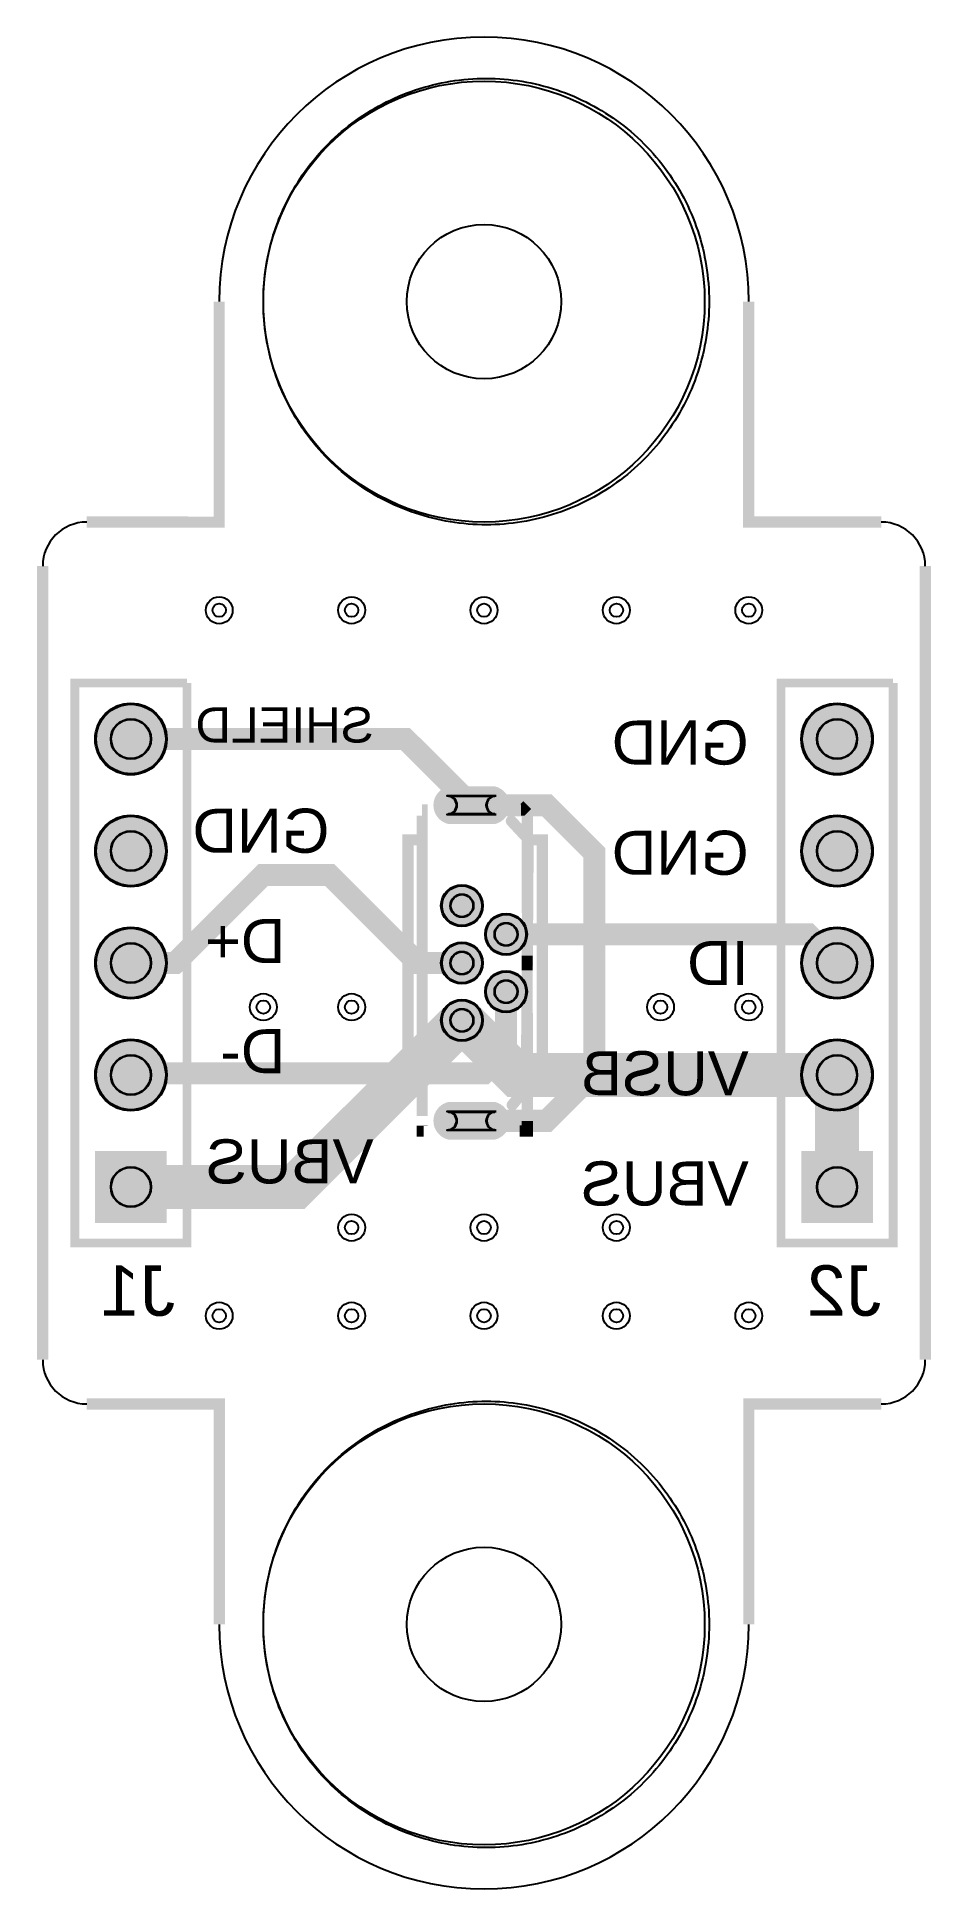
# Model space of a CAD drawing. Header units: millimetres. Extents: x -10.1 to 10.1, y -21 to 21.
import ezdxf

# ---------------------------------------------------------------- set-up
doc = ezdxf.new("R2010")
doc.units = ezdxf.units.MM
for name, color, linetype, true_color in [('BoardOutLine', 7, 'Continuous', 0xff00ff), ('BottomLayer', 7, 'Continuous', 0x0000ff), ('BottomSilkLayer', 7, 'Continuous', 0x66cc33), ('BottomSolderMaskLayer', 7, 'Continuous', 0xaa00ff), ('Document', 7, 'Continuous', 0xffffff), ('Hole', 7, 'Continuous', 0x222222), ('Multi-Layer', 7, 'Continuous', 0xc0c0c0), ('TopLayer', 7, 'Continuous', 0xff0000), ('TopSilkLayer', 7, 'Continuous', 0xffcc00), ('TopSolderMaskLayer', 7, 'Continuous', 0x800080)]:
    doc.layers.add(name, color=color, linetype=linetype, true_color=true_color)
doc.styles.get("Standard").update_dxf_attribs({"font": 'arial.ttf'})

msp = doc.modelspace()

# ---------------------------------------------------------------- hatches: boundary and pattern name
at = {"layer": 'BottomSolderMaskLayer'}
for points in [[(-8.813, 5.08, 1), (-7.187, 5.08, 1)], [(7.187, 5.08, 1), (8.813, 5.08, 1)], [(0.252, 4.004, -0.785398), (0.252, 3.153), (-0.812, 3.153, -0.785398), (-0.812, 4.004)], [(-8.813, 2.54, 1), (-7.187, 2.54, 1)], [(7.187, 2.54, 1), (8.813, 2.54, 1)], [(-0.975, 1.3, 1), (-0.024, 1.3, 1)], [(0.024, 0.65, 1), (0.975, 0.65, 1)], [(-8.813, 0, 1), (-7.187, 0, 1)], [(-0.975, 0, 1), (-0.024, 0, 1)], [(7.187, 0, 1), (8.813, 0, 1)], [(0.024, -0.65, 1), (0.975, -0.65, 1)], [(-0.975, -1.3, 1), (-0.024, -1.3, 1)], [(-8.813, -2.54, 1), (-7.187, -2.54, 1)], [(7.187, -2.54, 1), (8.813, -2.54, 1)], [(0.252, -3.153, -0.785398), (0.252, -4.004), (-0.812, -4.004, -0.785398), (-0.812, -3.153)], [(-7.187, -5.893), (-7.187, -4.267), (-8.813, -4.267), (-8.813, -5.893)], [(8.813, -5.893), (8.813, -4.267), (7.187, -4.267), (7.187, -5.893)]]:
    msp.add_hatch(color=256, dxfattribs=at).paths.add_polyline_path(points)
at = {"layer": 'Document'}
msp.add_hatch(color=256, dxfattribs=at).paths.add_polyline_path([(0.542, -3.139), (0.834, -2.784), (0.873, 2.761), (0.527, 3.134), (0.517, 3.147), (0.508, 3.161), (0.501, 3.176), (0.497, 3.192), (0.494, 3.208), (0.494, 3.225), (0.495, 3.241), (0.499, 3.257), (0.505, 3.273), (0.513, 3.288), (0.523, 3.301), (0.534, 3.313), (0.547, 3.324), (0.561, 3.332), (0.576, 3.339), (0.592, 3.344), (0.609, 3.346), (0.625, 3.347), (0.642, 3.345), (0.658, 3.341), (0.673, 3.335), (0.688, 3.327), (0.702, 3.318), (0.714, 3.306), (1.094, 2.896), (1.106, 2.881), (1.115, 2.865), (1.122, 2.847), (1.126, 2.828), (1.127, 2.809), (1.087, -2.831), (1.086, -2.848), (1.083, -2.865), (1.077, -2.881), (1.069, -2.897), (1.059, -2.911), (0.739, -3.301), (0.727, -3.313), (0.714, -3.323), (0.7, -3.332), (0.685, -3.339), (0.669, -3.343), (0.653, -3.346), (0.636, -3.347), (0.62, -3.345), (0.604, -3.341), (0.588, -3.335), (0.574, -3.328), (0.56, -3.318), (0.548, -3.307), (0.538, -3.294), (0.529, -3.28), (0.522, -3.265), (0.517, -3.249), (0.514, -3.232), (0.514, -3.216), (0.515, -3.199), (0.519, -3.183), (0.525, -3.168), (0.533, -3.153), (0.542, -3.139)])
at = {"layer": 'Multi-Layer'}
for points in [[(-8.787, 5.08, 1), (-7.213, 5.08, 1)], [(7.213, 5.08, 1), (8.787, 5.08, 1)], [(0.22, 3.979, -0.785398), (0.22, 3.179), (-0.78, 3.179, -0.785398), (-0.78, 3.979)], [(-8.787, 2.54, 1), (-7.213, 2.54, 1)], [(7.213, 2.54, 1), (8.787, 2.54, 1)], [(-0.95, 1.3, 1), (-0.05, 1.3, 1)], [(0.05, 0.65, 1), (0.95, 0.65, 1)], [(-8.787, 0, 1), (-7.213, 0, 1)], [(-0.95, 0, 1), (-0.05, 0, 1)], [(7.213, 0, 1), (8.787, 0, 1)], [(0.05, -0.65, 1), (0.95, -0.65, 1)], [(-0.95, -1.3, 1), (-0.05, -1.3, 1)], [(-8.787, -2.54, 1), (-7.213, -2.54, 1)], [(7.213, -2.54, 1), (8.787, -2.54, 1)], [(0.22, -3.179, -0.785398), (0.22, -3.979), (-0.78, -3.979, -0.785398), (-0.78, -3.179)], [(-7.213, -5.867), (-7.213, -4.293), (-8.787, -4.293), (-8.787, -5.867)], [(8.787, -5.867), (8.787, -4.293), (7.213, -4.293), (7.213, -5.867)]]:
    msp.add_hatch(color=256, dxfattribs=at).paths.add_polyline_path(points)
at = {"layer": 'TopSolderMaskLayer'}
for points in [[(-8.813, 5.08, 1), (-7.187, 5.08, 1)], [(7.187, 5.08, 1), (8.813, 5.08, 1)], [(0.252, 4.004, -0.785398), (0.252, 3.153), (-0.812, 3.153, -0.785398), (-0.812, 4.004)], [(-8.813, 2.54, 1), (-7.187, 2.54, 1)], [(7.187, 2.54, 1), (8.813, 2.54, 1)], [(-0.975, 1.3, 1), (-0.024, 1.3, 1)], [(0.024, 0.65, 1), (0.975, 0.65, 1)], [(-8.813, 0, 1), (-7.187, 0, 1)], [(-0.975, 0, 1), (-0.024, 0, 1)], [(7.187, 0, 1), (8.813, 0, 1)], [(0.024, -0.65, 1), (0.975, -0.65, 1)], [(-0.975, -1.3, 1), (-0.024, -1.3, 1)], [(-8.813, -2.54, 1), (-7.187, -2.54, 1)], [(7.187, -2.54, 1), (8.813, -2.54, 1)], [(0.252, -3.153, -0.785398), (0.252, -4.004), (-0.812, -4.004, -0.785398), (-0.812, -3.153)], [(-7.187, -5.893), (-7.187, -4.267), (-8.813, -4.267), (-8.813, -5.893)], [(8.813, -5.893), (8.813, -4.267), (7.187, -4.267), (7.187, -5.893)]]:
    msp.add_hatch(color=256, dxfattribs=at).paths.add_polyline_path(points)

# ---------------------------------------------------------------- linework, layer by layer
at = {"layer": 'BoardOutLine', "const_width": 0.254}
for points in [[(-6, 15), (-6, 9.999), (-9, 10)], [(5.999, 14.999), (5.999, 10), (9, 10)], [(-10, 9), (-10, -8.999)], [(10, 9), (10, -8.999)], [(-9, -10), (-5.999, -10), (-5.999, -14.999)], [(9, -10), (6.001, -10), (6, -15)]]:
    msp.add_lwpolyline(points, dxfattribs=at)
at = {"layer": 'BoardOutLine'}
for centre, radius, start, end in [((0, 15), 6, 0, 180), ((-9, 9), 1, 90, 180), ((9, 9), 1, 0, 90), ((-9, -9), 1, 180, 270), ((9, -9), 1, 270, 0), ((0, -15), 6, 180, 360)]:
    msp.add_arc(centre, radius, start, end, dxfattribs=at)
at = {"layer": 'BottomLayer'}
for points in [[(-5, 15), (-4.999, 15.102), (-4.996, 15.204), (-4.991, 15.305), (-4.984, 15.407), (-4.975, 15.508), (-4.964, 15.61), (-4.951, 15.711), (-4.936, 15.811), (-4.919, 15.912), (-4.9, 16.012), (-4.879, 16.111), (-4.856, 16.211), (-4.83, 16.309), (-4.803, 16.407), (-4.774, 16.505), (-4.743, 16.602), (-4.71, 16.698), (-4.675, 16.794), (-4.638, 16.889), (-4.599, 16.983), (-4.558, 17.076), (-4.516, 17.169), (-4.471, 17.261), (-4.425, 17.351), (-4.377, 17.441), (-4.327, 17.53), (-4.276, 17.618), (-4.222, 17.704), (-4.167, 17.79), (-4.11, 17.874), (-4.051, 17.958), (-3.991, 18.04), (-3.929, 18.121), (-3.866, 18.2), (-3.801, 18.279), (-3.734, 18.356), (-3.666, 18.431), (-3.596, 18.505), (-3.525, 18.578), (-3.452, 18.65), (-3.378, 18.719), (-3.303, 18.788), (-3.226, 18.855), (-3.148, 18.92), (-3.068, 18.984), (-2.987, 19.046), (-2.905, 19.106), (-2.822, 19.165), (-2.738, 19.222), (-2.652, 19.277), (-2.566, 19.331), (-2.478, 19.383), (-2.39, 19.433), (-2.3, 19.481), (-2.209, 19.528), (-2.118, 19.572), (-2.025, 19.615), (-1.932, 19.656), (-1.838, 19.695), (-1.743, 19.732), (-1.648, 19.767), (-1.551, 19.801), (-1.454, 19.832), (-1.357, 19.861), (-1.259, 19.889), (-1.16, 19.914), (-1.061, 19.938), (-0.962, 19.959), (-0.862, 19.978), (-0.761, 19.996), (-0.661, 20.011), (-0.56, 20.024), (-0.458, 20.036), (-0.357, 20.045), (-0.255, 20.052), (-0.154, 20.057), (-0.052, 20.06), (0.05, 20.061), (0.152, 20.06), (0.254, 20.057), (0.355, 20.052), (0.457, 20.045), (0.558, 20.036), (0.66, 20.024), (0.761, 20.011), (0.861, 19.996), (0.962, 19.978), (1.062, 19.959), (1.161, 19.938), (1.26, 19.914), (1.359, 19.889), (1.457, 19.861), (1.554, 19.832), (1.651, 19.801), (1.748, 19.767), (1.843, 19.732), (1.938, 19.695), (2.032, 19.656), (2.125, 19.615), (2.218, 19.572), (2.309, 19.528), (2.4, 19.481), (2.49, 19.433), (2.578, 19.383), (2.666, 19.331), (2.752, 19.277), (2.838, 19.222), (2.922, 19.165), (3.005, 19.106), (3.087, 19.046), (3.168, 18.984), (3.248, 18.92), (3.326, 18.855), (3.403, 18.788), (3.478, 18.719), (3.552, 18.65), (3.625, 18.578), (3.696, 18.505), (3.766, 18.431), (3.834, 18.356), (3.901, 18.279), (3.966, 18.2), (4.029, 18.121), (4.091, 18.04), (4.151, 17.958), (4.21, 17.874), (4.267, 17.79), (4.322, 17.704), (4.376, 17.618), (4.427, 17.53), (4.477, 17.441), (4.525, 17.351), (4.571, 17.261), (4.616, 17.169), (4.658, 17.076), (4.699, 16.983), (4.738, 16.889), (4.775, 16.794), (4.81, 16.698), (4.843, 16.602), (4.874, 16.505), (4.903, 16.407), (4.93, 16.309), (4.956, 16.211), (4.979, 16.111), (5, 16.012), (5.019, 15.912), (5.036, 15.811), (5.051, 15.711), (5.064, 15.61), (5.075, 15.508), (5.084, 15.407), (5.091, 15.305), (5.096, 15.204), (5.099, 15.102), (5.1, 15), (5.099, 14.898), (5.096, 14.796), (5.091, 14.695), (5.084, 14.593), (5.075, 14.492), (5.064, 14.39), (5.051, 14.289), (5.036, 14.189), (5.019, 14.088), (5, 13.988), (4.979, 13.889), (4.956, 13.789), (4.93, 13.691), (4.903, 13.593), (4.874, 13.495), (4.843, 13.398), (4.81, 13.302), (4.775, 13.206), (4.738, 13.111), (4.699, 13.017), (4.658, 12.924), (4.616, 12.831), (4.571, 12.739), (4.525, 12.649), (4.477, 12.559), (4.427, 12.47), (4.376, 12.382), (4.322, 12.296), (4.267, 12.21), (4.21, 12.126), (4.151, 12.042), (4.091, 11.96), (4.029, 11.879), (3.966, 11.8), (3.901, 11.721), (3.834, 11.644), (3.766, 11.569), (3.696, 11.495), (3.625, 11.422), (3.552, 11.35), (3.478, 11.281), (3.403, 11.212), (3.326, 11.145), (3.248, 11.08), (3.168, 11.016), (3.087, 10.954), (3.005, 10.894), (2.922, 10.835), (2.838, 10.778), (2.752, 10.723), (2.666, 10.669), (2.578, 10.617), (2.49, 10.567), (2.4, 10.519), (2.309, 10.472), (2.218, 10.428), (2.125, 10.385), (2.032, 10.344), (1.938, 10.305), (1.843, 10.268), (1.748, 10.233), (1.651, 10.199), (1.554, 10.168), (1.457, 10.139), (1.359, 10.111), (1.26, 10.086), (1.161, 10.062), (1.062, 10.041), (0.962, 10.022), (0.861, 10.004), (0.761, 9.989), (0.66, 9.976), (0.558, 9.964), (0.457, 9.955), (0.355, 9.948), (0.254, 9.943), (0.152, 9.94), (0.05, 9.939), (-0.052, 9.94), (-0.154, 9.943), (-0.255, 9.948), (-0.357, 9.955), (-0.458, 9.964), (-0.56, 9.976), (-0.661, 9.989), (-0.761, 10.004), (-0.862, 10.022), (-0.962, 10.041), (-1.061, 10.062), (-1.16, 10.086), (-1.259, 10.111), (-1.357, 10.139), (-1.454, 10.168), (-1.551, 10.199), (-1.648, 10.233), (-1.743, 10.268), (-1.838, 10.305), (-1.932, 10.344), (-2.025, 10.385), (-2.118, 10.428), (-2.209, 10.472), (-2.3, 10.519), (-2.39, 10.567), (-2.478, 10.617), (-2.566, 10.669), (-2.652, 10.723), (-2.738, 10.778), (-2.822, 10.835), (-2.905, 10.894), (-2.987, 10.954), (-3.068, 11.016), (-3.148, 11.08), (-3.226, 11.145), (-3.303, 11.212), (-3.378, 11.281), (-3.452, 11.35), (-3.525, 11.422), (-3.596, 11.495), (-3.666, 11.569), (-3.734, 11.644), (-3.801, 11.721), (-3.866, 11.8), (-3.929, 11.879), (-3.991, 11.96), (-4.051, 12.042), (-4.11, 12.126), (-4.167, 12.21), (-4.222, 12.296), (-4.276, 12.382), (-4.327, 12.47), (-4.377, 12.559), (-4.425, 12.649), (-4.471, 12.739), (-4.516, 12.831), (-4.558, 12.924), (-4.599, 13.017), (-4.638, 13.111), (-4.675, 13.206), (-4.71, 13.302), (-4.743, 13.398), (-4.774, 13.495), (-4.803, 13.593), (-4.83, 13.691), (-4.856, 13.789), (-4.879, 13.889), (-4.9, 13.988), (-4.919, 14.088), (-4.936, 14.189), (-4.951, 14.289), (-4.964, 14.39), (-4.975, 14.492), (-4.984, 14.593), (-4.991, 14.695), (-4.996, 14.796), (-4.999, 14.898), (-5, 15)], [(-5, -15), (-4.999, -14.898), (-4.996, -14.796), (-4.991, -14.695), (-4.984, -14.593), (-4.975, -14.492), (-4.964, -14.39), (-4.951, -14.289), (-4.936, -14.189), (-4.919, -14.088), (-4.9, -13.988), (-4.879, -13.889), (-4.856, -13.789), (-4.83, -13.691), (-4.803, -13.593), (-4.774, -13.495), (-4.743, -13.398), (-4.71, -13.302), (-4.675, -13.206), (-4.638, -13.111), (-4.599, -13.017), (-4.558, -12.924), (-4.516, -12.831), (-4.471, -12.739), (-4.425, -12.649), (-4.377, -12.559), (-4.327, -12.47), (-4.276, -12.382), (-4.222, -12.296), (-4.167, -12.21), (-4.11, -12.126), (-4.051, -12.042), (-3.991, -11.96), (-3.929, -11.879), (-3.866, -11.8), (-3.801, -11.721), (-3.734, -11.644), (-3.666, -11.569), (-3.596, -11.495), (-3.525, -11.422), (-3.452, -11.35), (-3.378, -11.281), (-3.303, -11.212), (-3.226, -11.145), (-3.148, -11.08), (-3.068, -11.016), (-2.987, -10.954), (-2.905, -10.894), (-2.822, -10.835), (-2.738, -10.778), (-2.652, -10.723), (-2.566, -10.669), (-2.478, -10.617), (-2.39, -10.567), (-2.3, -10.519), (-2.209, -10.472), (-2.118, -10.428), (-2.025, -10.385), (-1.932, -10.344), (-1.838, -10.305), (-1.743, -10.268), (-1.648, -10.233), (-1.551, -10.199), (-1.454, -10.168), (-1.357, -10.139), (-1.259, -10.111), (-1.16, -10.086), (-1.061, -10.062), (-0.962, -10.041), (-0.862, -10.022), (-0.761, -10.004), (-0.661, -9.989), (-0.56, -9.976), (-0.458, -9.964), (-0.357, -9.955), (-0.255, -9.948), (-0.154, -9.943), (-0.052, -9.94), (0.05, -9.939), (0.152, -9.94), (0.254, -9.943), (0.355, -9.948), (0.457, -9.955), (0.558, -9.964), (0.66, -9.976), (0.761, -9.989), (0.861, -10.004), (0.962, -10.022), (1.062, -10.041), (1.161, -10.062), (1.26, -10.086), (1.359, -10.111), (1.457, -10.139), (1.554, -10.168), (1.651, -10.199), (1.748, -10.233), (1.843, -10.268), (1.938, -10.305), (2.032, -10.344), (2.125, -10.385), (2.218, -10.428), (2.309, -10.472), (2.4, -10.519), (2.49, -10.567), (2.578, -10.617), (2.666, -10.669), (2.752, -10.723), (2.838, -10.778), (2.922, -10.835), (3.005, -10.894), (3.087, -10.954), (3.168, -11.016), (3.248, -11.08), (3.326, -11.145), (3.403, -11.212), (3.478, -11.281), (3.552, -11.35), (3.625, -11.422), (3.696, -11.495), (3.766, -11.569), (3.834, -11.644), (3.901, -11.721), (3.966, -11.8), (4.029, -11.879), (4.091, -11.96), (4.151, -12.042), (4.21, -12.126), (4.267, -12.21), (4.322, -12.296), (4.376, -12.382), (4.427, -12.47), (4.477, -12.559), (4.525, -12.649), (4.571, -12.739), (4.616, -12.831), (4.658, -12.924), (4.699, -13.017), (4.738, -13.111), (4.775, -13.206), (4.81, -13.302), (4.843, -13.398), (4.874, -13.495), (4.903, -13.593), (4.93, -13.691), (4.956, -13.789), (4.979, -13.889), (5, -13.988), (5.019, -14.088), (5.036, -14.189), (5.051, -14.289), (5.064, -14.39), (5.075, -14.492), (5.084, -14.593), (5.091, -14.695), (5.096, -14.796), (5.099, -14.898), (5.1, -15), (5.099, -15.102), (5.096, -15.204), (5.091, -15.305), (5.084, -15.407), (5.075, -15.508), (5.064, -15.61), (5.051, -15.711), (5.036, -15.811), (5.019, -15.912), (5, -16.012), (4.979, -16.111), (4.956, -16.211), (4.93, -16.309), (4.903, -16.407), (4.874, -16.505), (4.843, -16.602), (4.81, -16.698), (4.775, -16.794), (4.738, -16.889), (4.699, -16.983), (4.658, -17.076), (4.616, -17.169), (4.571, -17.261), (4.525, -17.351), (4.477, -17.441), (4.427, -17.53), (4.376, -17.618), (4.322, -17.704), (4.267, -17.79), (4.21, -17.874), (4.151, -17.958), (4.091, -18.04), (4.029, -18.121), (3.966, -18.2), (3.901, -18.279), (3.834, -18.356), (3.766, -18.431), (3.696, -18.505), (3.625, -18.578), (3.552, -18.65), (3.478, -18.719), (3.403, -18.788), (3.326, -18.855), (3.248, -18.92), (3.168, -18.984), (3.087, -19.046), (3.005, -19.106), (2.922, -19.165), (2.838, -19.222), (2.752, -19.277), (2.666, -19.331), (2.578, -19.383), (2.49, -19.433), (2.4, -19.481), (2.309, -19.528), (2.218, -19.572), (2.125, -19.615), (2.032, -19.656), (1.938, -19.695), (1.843, -19.732), (1.748, -19.767), (1.651, -19.801), (1.554, -19.832), (1.457, -19.861), (1.359, -19.889), (1.26, -19.914), (1.161, -19.938), (1.062, -19.959), (0.962, -19.978), (0.861, -19.996), (0.761, -20.011), (0.66, -20.024), (0.558, -20.036), (0.457, -20.045), (0.355, -20.052), (0.254, -20.057), (0.152, -20.06), (0.05, -20.061), (-0.052, -20.06), (-0.154, -20.057), (-0.255, -20.052), (-0.357, -20.045), (-0.458, -20.036), (-0.56, -20.024), (-0.661, -20.011), (-0.761, -19.996), (-0.862, -19.978), (-0.962, -19.959), (-1.061, -19.938), (-1.16, -19.914), (-1.259, -19.889), (-1.357, -19.861), (-1.454, -19.832), (-1.551, -19.801), (-1.648, -19.767), (-1.743, -19.732), (-1.838, -19.695), (-1.932, -19.656), (-2.025, -19.615), (-2.118, -19.572), (-2.209, -19.528), (-2.3, -19.481), (-2.39, -19.433), (-2.478, -19.383), (-2.566, -19.331), (-2.652, -19.277), (-2.738, -19.222), (-2.822, -19.165), (-2.905, -19.106), (-2.987, -19.046), (-3.068, -18.984), (-3.148, -18.92), (-3.226, -18.855), (-3.303, -18.788), (-3.378, -18.719), (-3.452, -18.65), (-3.525, -18.578), (-3.596, -18.505), (-3.666, -18.431), (-3.734, -18.356), (-3.801, -18.279), (-3.866, -18.2), (-3.929, -18.121), (-3.991, -18.04), (-4.051, -17.958), (-4.11, -17.874), (-4.167, -17.79), (-4.222, -17.704), (-4.276, -17.618), (-4.327, -17.53), (-4.377, -17.441), (-4.425, -17.351), (-4.471, -17.261), (-4.516, -17.169), (-4.558, -17.076), (-4.599, -16.983), (-4.638, -16.889), (-4.675, -16.794), (-4.71, -16.698), (-4.743, -16.602), (-4.774, -16.505), (-4.803, -16.407), (-4.83, -16.309), (-4.856, -16.211), (-4.879, -16.111), (-4.9, -16.012), (-4.919, -15.912), (-4.936, -15.811), (-4.951, -15.711), (-4.964, -15.61), (-4.975, -15.508), (-4.984, -15.407), (-4.991, -15.305), (-4.996, -15.204), (-4.999, -15.102), (-5, -15)]]:
    msp.add_lwpolyline(points, close=True, dxfattribs=at)
at = {"layer": 'BottomLayer', "const_width": 0.5}
for points in [[(-0.279, -3.579), (1.42, -3.579), (2.499, -2.499), (2.499, 2.499), (1.42, 3.579), (-0.279, 3.579)], [(0.5, -0.65), (0.5, -1.999), (0, -2.499), (-7.96, -2.499), (-8.001, -2.54)]]:
    msp.add_lwpolyline(points, dxfattribs=at)
at = {"layer": 'BottomSilkLayer', "const_width": 0.203}
for points in [[(-6.73, -4.445), (-6.73, -6.35), (-9.27, -6.35), (-9.27, 6.35), (-6.73, 6.35)], [(-6.73, 6.35), (-6.73, -4.445)], [(9.27, -4.445), (9.27, -6.35), (6.73, -6.35), (6.73, 6.35), (9.27, 6.35)], [(9.27, 6.35), (9.27, -4.445)]]:
    msp.add_lwpolyline(points, dxfattribs=at)
at = {"layer": 'BottomSilkLayer'}
for centre in [(0, 15), (0, -15)]:
    msp.add_circle(centre, 5, dxfattribs=at)
at = {"layer": 'BottomSolderMaskLayer'}
for points in [[(0.278, 3.793), (-0.839, 3.793)], [(0.278, 3.367), (-0.839, 3.367)], [(0.278, -3.367), (-0.839, -3.367)], [(0.278, -3.793), (-0.839, -3.793)]]:
    msp.add_lwpolyline(points, close=True, dxfattribs=at)
for centre, radius in [((-8, 5.08), 0.813), ((8, 5.08), 0.813), ((-8, 5.08), 0.459), ((8, 5.08), 0.459), ((-8, 2.54), 0.813), ((-8, 2.54), 0.459), ((8, 2.54), 0.813), ((8, 2.54), 0.459), ((-0.5, 1.3), 0.475), ((-0.5, 1.3), 0.264), ((0.5, 0.65), 0.475), ((0.5, 0.65), 0.264), ((-8, 0), 0.813), ((-8, 0), 0.459), ((-0.5, 0), 0.475), ((8, 0), 0.813), ((8, 0), 0.459), ((-0.5, 0), 0.264), ((0.5, -0.65), 0.475), ((0.5, -0.65), 0.264), ((-0.5, -1.3), 0.475), ((-0.5, -1.3), 0.264), ((-8, -2.54), 0.813), ((-8, -2.54), 0.459), ((8, -2.54), 0.813), ((8, -2.54), 0.459), ((-8, -5.08), 0.459), ((8, -5.08), 0.459)]:
    msp.add_circle(centre, radius, dxfattribs=at)
for centre, start, end in [((-0.839, 3.58), 270, 450), ((0.278, 3.58), 450, 270), ((-0.839, -3.58), 270, 450), ((0.278, -3.58), 450, 270)]:
    msp.add_arc(centre, 0.213, start, end, dxfattribs=at)
at = {"layer": 'Hole'}
for centre in [(-6, 8), (-3, 8), (0, 8), (3, 8), (6, 8), (-5, -1), (-3, -1), (4, -1), (6, -1), (-3, -6), (0, -6), (3, -6), (-6, -8), (-3, -8), (0, -8), (3, -8), (6, -8)]:
    msp.add_circle(centre, 0.152, dxfattribs=at)
at = {"layer": 'Multi-Layer'}
for points in [[(0.245, 3.78), (-0.805, 3.78)], [(0.245, 3.38), (-0.805, 3.38)], [(0.245, -3.38), (-0.805, -3.38)], [(0.245, -3.78), (-0.805, -3.78)]]:
    msp.add_lwpolyline(points, close=True, dxfattribs=at)
for centre, radius in [((0, 15), 1.75), ((-6, 8), 0.305), ((-3, 8), 0.305), ((0, 8), 0.305), ((3, 8), 0.305), ((6, 8), 0.305), ((-8, 5.08), 0.787), ((-8, 5.08), 0.445), ((8, 5.08), 0.787), ((8, 5.08), 0.445), ((-8, 2.54), 0.787), ((-8, 2.54), 0.445), ((8, 2.54), 0.787), ((8, 2.54), 0.445), ((-0.5, 1.3), 0.45), ((-0.5, 1.3), 0.25), ((0.5, 0.65), 0.45), ((0.5, 0.65), 0.25), ((-8, 0), 0.787), ((-8, 0), 0.445), ((-0.5, 0), 0.45), ((8, 0), 0.787), ((8, 0), 0.445), ((-0.5, 0), 0.25), ((0.5, -0.65), 0.45), ((0.5, -0.65), 0.25), ((-5, -1), 0.305), ((-3, -1), 0.305), ((4, -1), 0.305), ((6, -1), 0.305), ((-0.5, -1.3), 0.45), ((-0.5, -1.3), 0.25), ((-8, -2.54), 0.787), ((-8, -2.54), 0.445), ((8, -2.54), 0.787), ((8, -2.54), 0.445), ((-8, -5.08), 0.445), ((8, -5.08), 0.445), ((-3, -6), 0.305), ((0, -6), 0.305), ((3, -6), 0.305), ((-6, -8), 0.305), ((-3, -8), 0.305), ((0, -8), 0.305), ((3, -8), 0.305), ((6, -8), 0.305), ((0, -15), 1.75)]:
    msp.add_circle(centre, radius, dxfattribs=at)
for centre, start, end in [((-0.805, 3.58), 270, 450), ((0.245, 3.58), 450, 270), ((-0.805, -3.58), 270, 450), ((0.245, -3.58), 450, 270)]:
    msp.add_arc(centre, 0.2, start, end, dxfattribs=at)
at = {"layer": 'TopLayer'}
for points in [[(-5, 15), (-4.999, 15.102), (-4.996, 15.204), (-4.991, 15.305), (-4.984, 15.407), (-4.975, 15.508), (-4.964, 15.61), (-4.951, 15.711), (-4.936, 15.811), (-4.919, 15.912), (-4.9, 16.012), (-4.879, 16.111), (-4.856, 16.211), (-4.83, 16.309), (-4.803, 16.407), (-4.774, 16.505), (-4.743, 16.602), (-4.71, 16.698), (-4.675, 16.794), (-4.638, 16.889), (-4.599, 16.983), (-4.558, 17.076), (-4.516, 17.169), (-4.471, 17.261), (-4.425, 17.351), (-4.377, 17.441), (-4.327, 17.53), (-4.276, 17.618), (-4.222, 17.704), (-4.167, 17.79), (-4.11, 17.874), (-4.051, 17.958), (-3.991, 18.04), (-3.929, 18.121), (-3.866, 18.2), (-3.801, 18.279), (-3.734, 18.356), (-3.666, 18.431), (-3.596, 18.505), (-3.525, 18.578), (-3.452, 18.65), (-3.378, 18.719), (-3.303, 18.788), (-3.226, 18.855), (-3.148, 18.92), (-3.068, 18.984), (-2.987, 19.046), (-2.905, 19.106), (-2.822, 19.165), (-2.738, 19.222), (-2.652, 19.277), (-2.566, 19.331), (-2.478, 19.383), (-2.39, 19.433), (-2.3, 19.481), (-2.209, 19.528), (-2.118, 19.572), (-2.025, 19.615), (-1.932, 19.656), (-1.838, 19.695), (-1.743, 19.732), (-1.648, 19.767), (-1.551, 19.801), (-1.454, 19.832), (-1.357, 19.861), (-1.259, 19.889), (-1.16, 19.914), (-1.061, 19.938), (-0.962, 19.959), (-0.862, 19.978), (-0.761, 19.996), (-0.661, 20.011), (-0.56, 20.024), (-0.458, 20.036), (-0.357, 20.045), (-0.255, 20.052), (-0.154, 20.057), (-0.052, 20.06), (0.05, 20.061), (0.152, 20.06), (0.254, 20.057), (0.355, 20.052), (0.457, 20.045), (0.558, 20.036), (0.66, 20.024), (0.761, 20.011), (0.861, 19.996), (0.962, 19.978), (1.062, 19.959), (1.161, 19.938), (1.26, 19.914), (1.359, 19.889), (1.457, 19.861), (1.554, 19.832), (1.651, 19.801), (1.748, 19.767), (1.843, 19.732), (1.938, 19.695), (2.032, 19.656), (2.125, 19.615), (2.218, 19.572), (2.309, 19.528), (2.4, 19.481), (2.49, 19.433), (2.578, 19.383), (2.666, 19.331), (2.752, 19.277), (2.838, 19.222), (2.922, 19.165), (3.005, 19.106), (3.087, 19.046), (3.168, 18.984), (3.248, 18.92), (3.326, 18.855), (3.403, 18.788), (3.478, 18.719), (3.552, 18.65), (3.625, 18.578), (3.696, 18.505), (3.766, 18.431), (3.834, 18.356), (3.901, 18.279), (3.966, 18.2), (4.029, 18.121), (4.091, 18.04), (4.151, 17.958), (4.21, 17.874), (4.267, 17.79), (4.322, 17.704), (4.376, 17.618), (4.427, 17.53), (4.477, 17.441), (4.525, 17.351), (4.571, 17.261), (4.616, 17.169), (4.658, 17.076), (4.699, 16.983), (4.738, 16.889), (4.775, 16.794), (4.81, 16.698), (4.843, 16.602), (4.874, 16.505), (4.903, 16.407), (4.93, 16.309), (4.956, 16.211), (4.979, 16.111), (5, 16.012), (5.019, 15.912), (5.036, 15.811), (5.051, 15.711), (5.064, 15.61), (5.075, 15.508), (5.084, 15.407), (5.091, 15.305), (5.096, 15.204), (5.099, 15.102), (5.1, 15), (5.099, 14.898), (5.096, 14.796), (5.091, 14.695), (5.084, 14.593), (5.075, 14.492), (5.064, 14.39), (5.051, 14.289), (5.036, 14.189), (5.019, 14.088), (5, 13.988), (4.979, 13.889), (4.956, 13.789), (4.93, 13.691), (4.903, 13.593), (4.874, 13.495), (4.843, 13.398), (4.81, 13.302), (4.775, 13.206), (4.738, 13.111), (4.699, 13.017), (4.658, 12.924), (4.616, 12.831), (4.571, 12.739), (4.525, 12.649), (4.477, 12.559), (4.427, 12.47), (4.376, 12.382), (4.322, 12.296), (4.267, 12.21), (4.21, 12.126), (4.151, 12.042), (4.091, 11.96), (4.029, 11.879), (3.966, 11.8), (3.901, 11.721), (3.834, 11.644), (3.766, 11.569), (3.696, 11.495), (3.625, 11.422), (3.552, 11.35), (3.478, 11.281), (3.403, 11.212), (3.326, 11.145), (3.248, 11.08), (3.168, 11.016), (3.087, 10.954), (3.005, 10.894), (2.922, 10.835), (2.838, 10.778), (2.752, 10.723), (2.666, 10.669), (2.578, 10.617), (2.49, 10.567), (2.4, 10.519), (2.309, 10.472), (2.218, 10.428), (2.125, 10.385), (2.032, 10.344), (1.938, 10.305), (1.843, 10.268), (1.748, 10.233), (1.651, 10.199), (1.554, 10.168), (1.457, 10.139), (1.359, 10.111), (1.26, 10.086), (1.161, 10.062), (1.062, 10.041), (0.962, 10.022), (0.861, 10.004), (0.761, 9.989), (0.66, 9.976), (0.558, 9.964), (0.457, 9.955), (0.355, 9.948), (0.254, 9.943), (0.152, 9.94), (0.05, 9.939), (-0.052, 9.94), (-0.154, 9.943), (-0.255, 9.948), (-0.357, 9.955), (-0.458, 9.964), (-0.56, 9.976), (-0.661, 9.989), (-0.761, 10.004), (-0.862, 10.022), (-0.962, 10.041), (-1.061, 10.062), (-1.16, 10.086), (-1.259, 10.111), (-1.357, 10.139), (-1.454, 10.168), (-1.551, 10.199), (-1.648, 10.233), (-1.743, 10.268), (-1.838, 10.305), (-1.932, 10.344), (-2.025, 10.385), (-2.118, 10.428), (-2.209, 10.472), (-2.3, 10.519), (-2.39, 10.567), (-2.478, 10.617), (-2.566, 10.669), (-2.652, 10.723), (-2.738, 10.778), (-2.822, 10.835), (-2.905, 10.894), (-2.987, 10.954), (-3.068, 11.016), (-3.148, 11.08), (-3.226, 11.145), (-3.303, 11.212), (-3.378, 11.281), (-3.452, 11.35), (-3.525, 11.422), (-3.596, 11.495), (-3.666, 11.569), (-3.734, 11.644), (-3.801, 11.721), (-3.866, 11.8), (-3.929, 11.879), (-3.991, 11.96), (-4.051, 12.042), (-4.11, 12.126), (-4.167, 12.21), (-4.222, 12.296), (-4.276, 12.382), (-4.327, 12.47), (-4.377, 12.559), (-4.425, 12.649), (-4.471, 12.739), (-4.516, 12.831), (-4.558, 12.924), (-4.599, 13.017), (-4.638, 13.111), (-4.675, 13.206), (-4.71, 13.302), (-4.743, 13.398), (-4.774, 13.495), (-4.803, 13.593), (-4.83, 13.691), (-4.856, 13.789), (-4.879, 13.889), (-4.9, 13.988), (-4.919, 14.088), (-4.936, 14.189), (-4.951, 14.289), (-4.964, 14.39), (-4.975, 14.492), (-4.984, 14.593), (-4.991, 14.695), (-4.996, 14.796), (-4.999, 14.898), (-5, 15)], [(-5, -15), (-4.999, -14.898), (-4.996, -14.796), (-4.991, -14.695), (-4.984, -14.593), (-4.975, -14.492), (-4.964, -14.39), (-4.951, -14.289), (-4.936, -14.189), (-4.919, -14.088), (-4.9, -13.988), (-4.879, -13.889), (-4.856, -13.789), (-4.83, -13.691), (-4.803, -13.593), (-4.774, -13.495), (-4.743, -13.398), (-4.71, -13.302), (-4.675, -13.206), (-4.638, -13.111), (-4.599, -13.017), (-4.558, -12.924), (-4.516, -12.831), (-4.471, -12.739), (-4.425, -12.649), (-4.377, -12.559), (-4.327, -12.47), (-4.276, -12.382), (-4.222, -12.296), (-4.167, -12.21), (-4.11, -12.126), (-4.051, -12.042), (-3.991, -11.96), (-3.929, -11.879), (-3.866, -11.8), (-3.801, -11.721), (-3.734, -11.644), (-3.666, -11.569), (-3.596, -11.495), (-3.525, -11.422), (-3.452, -11.35), (-3.378, -11.281), (-3.303, -11.212), (-3.226, -11.145), (-3.148, -11.08), (-3.068, -11.016), (-2.987, -10.954), (-2.905, -10.894), (-2.822, -10.835), (-2.738, -10.778), (-2.652, -10.723), (-2.566, -10.669), (-2.478, -10.617), (-2.39, -10.567), (-2.3, -10.519), (-2.209, -10.472), (-2.118, -10.428), (-2.025, -10.385), (-1.932, -10.344), (-1.838, -10.305), (-1.743, -10.268), (-1.648, -10.233), (-1.551, -10.199), (-1.454, -10.168), (-1.357, -10.139), (-1.259, -10.111), (-1.16, -10.086), (-1.061, -10.062), (-0.962, -10.041), (-0.862, -10.022), (-0.761, -10.004), (-0.661, -9.989), (-0.56, -9.976), (-0.458, -9.964), (-0.357, -9.955), (-0.255, -9.948), (-0.154, -9.943), (-0.052, -9.94), (0.05, -9.939), (0.152, -9.94), (0.254, -9.943), (0.355, -9.948), (0.457, -9.955), (0.558, -9.964), (0.66, -9.976), (0.761, -9.989), (0.861, -10.004), (0.962, -10.022), (1.062, -10.041), (1.161, -10.062), (1.26, -10.086), (1.359, -10.111), (1.457, -10.139), (1.554, -10.168), (1.651, -10.199), (1.748, -10.233), (1.843, -10.268), (1.938, -10.305), (2.032, -10.344), (2.125, -10.385), (2.218, -10.428), (2.309, -10.472), (2.4, -10.519), (2.49, -10.567), (2.578, -10.617), (2.666, -10.669), (2.752, -10.723), (2.838, -10.778), (2.922, -10.835), (3.005, -10.894), (3.087, -10.954), (3.168, -11.016), (3.248, -11.08), (3.326, -11.145), (3.403, -11.212), (3.478, -11.281), (3.552, -11.35), (3.625, -11.422), (3.696, -11.495), (3.766, -11.569), (3.834, -11.644), (3.901, -11.721), (3.966, -11.8), (4.029, -11.879), (4.091, -11.96), (4.151, -12.042), (4.21, -12.126), (4.267, -12.21), (4.322, -12.296), (4.376, -12.382), (4.427, -12.47), (4.477, -12.559), (4.525, -12.649), (4.571, -12.739), (4.616, -12.831), (4.658, -12.924), (4.699, -13.017), (4.738, -13.111), (4.775, -13.206), (4.81, -13.302), (4.843, -13.398), (4.874, -13.495), (4.903, -13.593), (4.93, -13.691), (4.956, -13.789), (4.979, -13.889), (5, -13.988), (5.019, -14.088), (5.036, -14.189), (5.051, -14.289), (5.064, -14.39), (5.075, -14.492), (5.084, -14.593), (5.091, -14.695), (5.096, -14.796), (5.099, -14.898), (5.1, -15), (5.099, -15.102), (5.096, -15.204), (5.091, -15.305), (5.084, -15.407), (5.075, -15.508), (5.064, -15.61), (5.051, -15.711), (5.036, -15.811), (5.019, -15.912), (5, -16.012), (4.979, -16.111), (4.956, -16.211), (4.93, -16.309), (4.903, -16.407), (4.874, -16.505), (4.843, -16.602), (4.81, -16.698), (4.775, -16.794), (4.738, -16.889), (4.699, -16.983), (4.658, -17.076), (4.616, -17.169), (4.571, -17.261), (4.525, -17.351), (4.477, -17.441), (4.427, -17.53), (4.376, -17.618), (4.322, -17.704), (4.267, -17.79), (4.21, -17.874), (4.151, -17.958), (4.091, -18.04), (4.029, -18.121), (3.966, -18.2), (3.901, -18.279), (3.834, -18.356), (3.766, -18.431), (3.696, -18.505), (3.625, -18.578), (3.552, -18.65), (3.478, -18.719), (3.403, -18.788), (3.326, -18.855), (3.248, -18.92), (3.168, -18.984), (3.087, -19.046), (3.005, -19.106), (2.922, -19.165), (2.838, -19.222), (2.752, -19.277), (2.666, -19.331), (2.578, -19.383), (2.49, -19.433), (2.4, -19.481), (2.309, -19.528), (2.218, -19.572), (2.125, -19.615), (2.032, -19.656), (1.938, -19.695), (1.843, -19.732), (1.748, -19.767), (1.651, -19.801), (1.554, -19.832), (1.457, -19.861), (1.359, -19.889), (1.26, -19.914), (1.161, -19.938), (1.062, -19.959), (0.962, -19.978), (0.861, -19.996), (0.761, -20.011), (0.66, -20.024), (0.558, -20.036), (0.457, -20.045), (0.355, -20.052), (0.254, -20.057), (0.152, -20.06), (0.05, -20.061), (-0.052, -20.06), (-0.154, -20.057), (-0.255, -20.052), (-0.357, -20.045), (-0.458, -20.036), (-0.56, -20.024), (-0.661, -20.011), (-0.761, -19.996), (-0.862, -19.978), (-0.962, -19.959), (-1.061, -19.938), (-1.16, -19.914), (-1.259, -19.889), (-1.357, -19.861), (-1.454, -19.832), (-1.551, -19.801), (-1.648, -19.767), (-1.743, -19.732), (-1.838, -19.695), (-1.932, -19.656), (-2.025, -19.615), (-2.118, -19.572), (-2.209, -19.528), (-2.3, -19.481), (-2.39, -19.433), (-2.478, -19.383), (-2.566, -19.331), (-2.652, -19.277), (-2.738, -19.222), (-2.822, -19.165), (-2.905, -19.106), (-2.987, -19.046), (-3.068, -18.984), (-3.148, -18.92), (-3.226, -18.855), (-3.303, -18.788), (-3.378, -18.719), (-3.452, -18.65), (-3.525, -18.578), (-3.596, -18.505), (-3.666, -18.431), (-3.734, -18.356), (-3.801, -18.279), (-3.866, -18.2), (-3.929, -18.121), (-3.991, -18.04), (-4.051, -17.958), (-4.11, -17.874), (-4.167, -17.79), (-4.222, -17.704), (-4.276, -17.618), (-4.327, -17.53), (-4.377, -17.441), (-4.425, -17.351), (-4.471, -17.261), (-4.516, -17.169), (-4.558, -17.076), (-4.599, -16.983), (-4.638, -16.889), (-4.675, -16.794), (-4.71, -16.698), (-4.743, -16.602), (-4.774, -16.505), (-4.803, -16.407), (-4.83, -16.309), (-4.856, -16.211), (-4.879, -16.111), (-4.9, -16.012), (-4.919, -15.912), (-4.936, -15.811), (-4.951, -15.711), (-4.964, -15.61), (-4.975, -15.508), (-4.984, -15.407), (-4.991, -15.305), (-4.996, -15.204), (-4.999, -15.102), (-5, -15)]]:
    msp.add_lwpolyline(points, close=True, dxfattribs=at)
for points, const_width in [([(-0.279, 3.579), (-1.781, 5.08), (-8, 5.08)], 0.5), ([(-8.001, 0), (-7, 0), (-4.999, 1.999), (-3.5, 1.999), (-1.501, 0), (-0.5, 0)], 0.5), ([(0.5, 0.65), (7.35, 0.65), (8, 0)], 0.5), ([(-8, -5.08), (-4.279, -5.08), (-0.5, -1.3)], 1), ([(8, -2.54), (0.74, -2.54), (-0.5, -1.3)], 1), ([(8, -2.54), (8, -5.08)], 1)]:
    msp.add_lwpolyline(points, dxfattribs=dict(at, const_width=const_width))
at = {"layer": 'TopSilkLayer', "const_width": 0.254}
for points in [[(-1.4, -3.469), (-1.4, 3.469), (-1.402, 3.469)], [(0.841, 3.469), (0.869, 3.469), (0.98, 3.58)], [(0.98, 1.133), (0.98, 3.58)], [(-1.47, 2.794), (-1.724, 2.794), (-1.724, -2.794), (-1.47, -2.794)], [(1.07, -2.794), (1.324, -2.794), (1.324, 2.794), (1.07, 2.794)], [(0.979, -0.167), (0.979, 0.167)], [(0.98, -3.58), (0.98, -1.133)], [(-1.367, -3.81), (-1.4, -3.81), (-1.4, -3.689)], [(0.98, -3.58), (0.98, -3.81), (0.807, -3.81)]]:
    msp.add_lwpolyline(points, dxfattribs=at)
at = {"layer": 'TopSilkLayer'}
for centre in [(0, 15), (0, -15)]:
    msp.add_circle(centre, 5, dxfattribs=at)
at = {"layer": 'TopSolderMaskLayer'}
for points in [[(0.278, 3.793), (-0.839, 3.793)], [(0.278, 3.367), (-0.839, 3.367)], [(0.278, -3.367), (-0.839, -3.367)], [(0.278, -3.793), (-0.839, -3.793)]]:
    msp.add_lwpolyline(points, close=True, dxfattribs=at)
for centre, radius in [((-8, 5.08), 0.813), ((8, 5.08), 0.813), ((-8, 5.08), 0.459), ((8, 5.08), 0.459), ((-8, 2.54), 0.813), ((-8, 2.54), 0.459), ((8, 2.54), 0.813), ((8, 2.54), 0.459), ((-0.5, 1.3), 0.475), ((-0.5, 1.3), 0.264), ((0.5, 0.65), 0.475), ((0.5, 0.65), 0.264), ((-8, 0), 0.813), ((-8, 0), 0.459), ((-0.5, 0), 0.475), ((8, 0), 0.813), ((8, 0), 0.459), ((-0.5, 0), 0.264), ((0.5, -0.65), 0.475), ((0.5, -0.65), 0.264), ((-0.5, -1.3), 0.475), ((-0.5, -1.3), 0.264), ((-8, -2.54), 0.813), ((-8, -2.54), 0.459), ((8, -2.54), 0.813), ((8, -2.54), 0.459), ((-8, -5.08), 0.459), ((8, -5.08), 0.459)]:
    msp.add_circle(centre, radius, dxfattribs=at)
for centre, start, end in [((-0.839, 3.58), 270, 450), ((0.278, 3.58), 450, 270), ((-0.839, -3.58), 270, 450), ((0.278, -3.58), 450, 270)]:
    msp.add_arc(centre, 0.213, start, end, dxfattribs=at)

# ---------------------------------------------------------------- texts
at = {"layer": 'BottomSilkLayer', "text_generation_flag": 2}
for s, height, p in [('SHIELD', 0.8, (-2.5, 5)), ('GND', 1, (6, 4.5)), ('GND', 1, (-3.5, 2.5)), ('GND', 1, (6, 2)), ('D+', 1, (-4.5, 0)), ('ID', 1, (6, -0.5)), ('D-', 1, (-4.5, -2.5)), ('VUSB', 1, (6, -3)), ('VBUS', 1, (-2.5, -5)), ('VBUS', 1, (6, -5.5)), ('J1', 1.143, (-7, -8)), ('J2', 1.143, (9, -8))]:
    msp.add_text(s, height=height, dxfattribs=at).set_placement(p)

doc.saveas('drawing.dxf')
